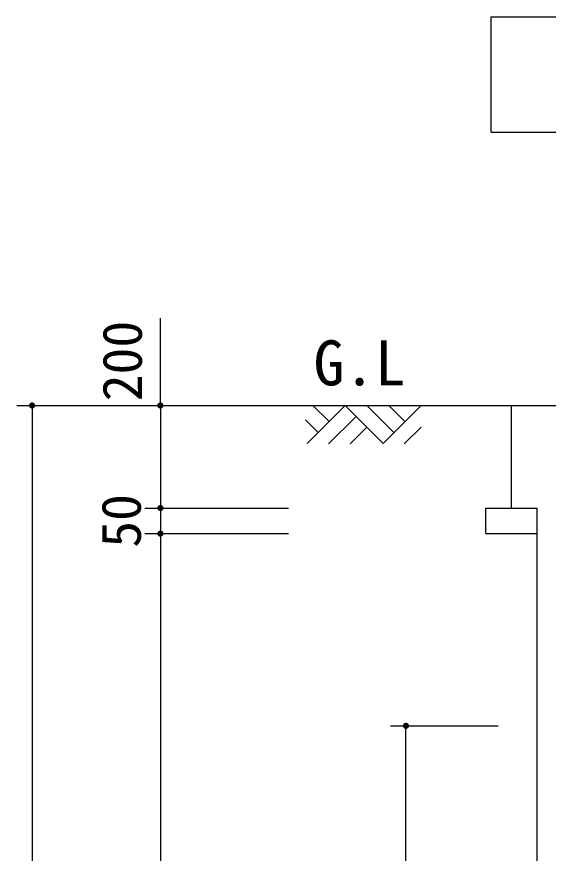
# Model space of a CAD drawing. Units: millimetres, scale not verified. Extents: x -8910 to 8910, y -6308 to 6308.
# Drawn here: x -925 to 111, y -2240 to -608 of the extents above; entities that cross this region are included whole.
import ezdxf
from ezdxf.enums import TextEntityAlignment as Align

# ---------------------------------------------------------------- set-up
doc = ezdxf.new("R2010")
doc.units = ezdxf.units.MM
doc.header["$LTSCALE"] = 30
for name, color, linetype, lineweight in [('0-3_空気管', 3, 'Continuous', 25), ('0-4_機器', 2, 'Continuous', 25), ('0-5_製作', 5, 'Continuous', 25), ('0-8_08', 2, 'Continuous', 25)]:
    doc.layers.add(name, color=color, linetype=linetype, lineweight=lineweight)
doc.styles.add('ＭＳ ゴシック', font='')
doc.styles.get('ＭＳ ゴシック').set_extended_font_data('MS Gothic')

msp = doc.modelspace()

# ---------------------------------------------------------------- linework, layer by layer
at = {"layer": '0-3_空気管', "color": 2}
for p, q in [((-895, -1366.74), (-895, -3596.74)), ((-645, -1366.74), (-645, -1566.75)), ((-645, -1566.75), (-645, -1616.74)), ((-645, -1616.74), (-645, -3246.74)), ((-166.24, -3241.75), (-166.24, -1991.74))]:
    msp.add_line(p, q, dxfattribs=at)
at = {"layer": '0-3_空気管'}
for p, q in [((-284.66, -1366.78), (-358.55, -1440.66)), ((-316.12, -1398.24), (-347.58, -1366.78)), ((-210.78, -1440.66), (-284.66, -1366.78)), ((-189.57, -1419.45), (-242.24, -1366.78)), ((-136.9, -1366.78), (-210.78, -1440.66)), ((-168.35, -1398.24), (-199.81, -1366.78)), ((-337.34, -1419.45), (-362.35, -1394.44)), ((-263.45, -1387.99), (-317.24, -1441.78)), ((-242.24, -1409.21), (-274.81, -1441.78)), ((-136.9, -1409.21), (-169.47, -1441.78))]:
    msp.add_line(p, q, dxfattribs=at)
at = {"layer": '0-4_機器'}
for p, q in [((39.7, -1566.75), (39.7, -1366.74)), ((-10.3, -1616.74), (-10.3, -1566.75)), ((-10.3, -1566.75), (89.7, -1566.75)), ((-10.3, -1616.74), (89.7, -1616.74))]:
    msp.add_line(p, q, dxfattribs=at)
at = {"layer": '0-5_製作', "color": 3}
for p, q in [((-0.3, -608.2), (1919.7, -608.2)), ((-0.3, -833.21), (-0.3, -608.2)), ((-0.3, -833.21), (1919.7, -833.21))]:
    msp.add_line(p, q, dxfattribs=at)
at = {"layer": '0-5_製作', "color": 2}
for p, q in [((-645, -1366.74), (-645, -1196.14)), ((-925, -1366.74), (-645, -1366.74)), ((-675, -1366.74), (-395.45, -1366.74)), ((-665.08, -1366.74), (397.55, -1366.74)), ((-645.08, -1366.74), (-257.76, -1366.74)), ((-675, -1566.75), (-395.45, -1566.75)), ((-675, -1616.74), (-395.45, -1616.74)), ((-196.24, -1991.74), (13.27, -1991.74))]:
    msp.add_line(p, q, dxfattribs=at)
at = {"layer": '0-5_製作'}
for points in [[(-900.99, -1366.37), (-895, -1366.74), (-901, -1366.74)], [(-901, -1366.74), (-895, -1366.74), (-900.95, -1367.5)], [(-900.89, -1365.62), (-895, -1366.74), (-900.99, -1366.37)], [(-900.95, -1367.5), (-895, -1366.74), (-900.81, -1368.24)], [(-900.71, -1364.89), (-895, -1366.74), (-900.89, -1365.62)], [(-900.81, -1368.24), (-895, -1366.74), (-900.58, -1368.95)], [(-900.43, -1364.19), (-895, -1366.74), (-900.71, -1364.89)], [(-900.58, -1368.95), (-895, -1366.74), (-895, -1372.74)], [(-900.58, -1368.95), (-895.38, -1372.73), (-900.26, -1369.64)], [(-900.58, -1368.95), (-895, -1372.74), (-895.38, -1372.73)], [(-900.07, -1363.53), (-895, -1366.74), (-900.43, -1364.19)], [(-900.26, -1369.64), (-896.13, -1372.64), (-899.86, -1370.27)], [(-900.26, -1369.64), (-895.38, -1372.73), (-896.13, -1372.64)], [(-899.62, -1362.92), (-895, -1366.74), (-900.07, -1363.53)], [(-899.86, -1370.27), (-896.86, -1372.45), (-899.37, -1370.85)], [(-899.86, -1370.27), (-896.13, -1372.64), (-896.86, -1372.45)], [(-899.62, -1362.92), (-895, -1360.74), (-895, -1366.74)], [(-899.11, -1362.37), (-895, -1360.74), (-899.62, -1362.92)], [(-899.37, -1370.85), (-897.56, -1372.17), (-898.83, -1371.37)], [(-899.37, -1370.85), (-896.86, -1372.45), (-897.56, -1372.17)], [(-898.53, -1361.89), (-895, -1360.74), (-899.11, -1362.37)], [(-897.89, -1361.49), (-895, -1360.74), (-898.53, -1361.89)], [(-897.21, -1361.17), (-895, -1360.74), (-897.89, -1361.49)], [(-896.49, -1360.93), (-895, -1360.74), (-897.21, -1361.17)], [(-895.75, -1360.79), (-895, -1360.74), (-896.49, -1360.93)], [(-895, -1360.74), (-889, -1366.74), (-895, -1366.74)], [(-895, -1360.74), (-889.05, -1365.99), (-889, -1366.74)], [(-895, -1360.74), (-889.19, -1365.25), (-889.05, -1365.99)], [(-895, -1360.74), (-889.42, -1364.54), (-889.19, -1365.25)], [(-895, -1360.74), (-889.74, -1363.85), (-889.42, -1364.54)], [(-894.62, -1360.76), (-889.74, -1363.85), (-895, -1360.74)], [(-895, -1366.74), (-894.25, -1372.7), (-895, -1372.74)], [(-895, -1366.74), (-893.51, -1372.56), (-894.25, -1372.7)], [(-895, -1366.74), (-892.79, -1372.32), (-893.51, -1372.56)], [(-895, -1366.74), (-892.11, -1372), (-892.79, -1372.32)], [(-895, -1366.74), (-891.47, -1371.6), (-892.11, -1372)], [(-895, -1366.74), (-890.89, -1371.12), (-891.47, -1371.6)], [(-895, -1366.74), (-890.38, -1370.57), (-890.89, -1371.12)], [(-895, -1366.74), (-889.93, -1369.96), (-890.38, -1370.57)], [(-889, -1366.74), (-889.93, -1369.96), (-895, -1366.74)], [(-893.88, -1360.85), (-889.74, -1363.85), (-894.62, -1360.76)], [(-893.88, -1360.85), (-890.15, -1363.22), (-889.74, -1363.85)], [(-893.15, -1361.04), (-890.15, -1363.22), (-893.88, -1360.85)], [(-893.15, -1361.04), (-890.63, -1362.64), (-890.15, -1363.22)], [(-892.45, -1361.32), (-890.63, -1362.64), (-893.15, -1361.04)], [(-892.45, -1361.32), (-891.18, -1362.12), (-890.63, -1362.64)], [(-891.79, -1361.68), (-891.18, -1362.12), (-892.45, -1361.32)], [(-889, -1366.74), (-889.57, -1369.3), (-889.93, -1369.96)], [(-889, -1366.74), (-889.29, -1368.6), (-889.57, -1369.3)], [(-889, -1366.74), (-889.11, -1367.87), (-889.29, -1368.6)], [(-889, -1366.74), (-889.01, -1367.12), (-889.11, -1367.87)], [(-650.99, -1366.37), (-645, -1366.74), (-651, -1366.74)], [(-651, -1366.74), (-645, -1366.74), (-650.95, -1367.5)], [(-650.89, -1365.62), (-645, -1366.74), (-650.99, -1366.37)], [(-650.95, -1367.5), (-645, -1366.74), (-650.81, -1368.24)], [(-650.71, -1364.89), (-645, -1366.74), (-650.89, -1365.62)], [(-650.81, -1368.24), (-645, -1366.74), (-650.58, -1368.95)], [(-650.43, -1364.19), (-645, -1366.74), (-650.71, -1364.89)], [(-650.58, -1368.95), (-645, -1366.74), (-650.26, -1369.64)], [(-650.07, -1363.53), (-645, -1366.74), (-650.43, -1364.19)], [(-650.26, -1369.64), (-645, -1366.74), (-649.86, -1370.27)], [(-650.07, -1363.53), (-645, -1360.74), (-645, -1366.74)], [(-649.62, -1362.92), (-645, -1360.74), (-650.07, -1363.53)], [(-649.86, -1370.27), (-645, -1366.74), (-645, -1372.74)], [(-649.86, -1370.27), (-645.38, -1372.73), (-649.37, -1370.85)], [(-649.86, -1370.27), (-645, -1372.74), (-645.38, -1372.73)], [(-649.11, -1362.37), (-645, -1360.74), (-649.62, -1362.92)], [(-649.37, -1370.85), (-646.13, -1372.64), (-648.83, -1371.37)], [(-649.37, -1370.85), (-645.38, -1372.73), (-646.13, -1372.64)], [(-648.53, -1361.89), (-645, -1360.74), (-649.11, -1362.37)], [(-647.89, -1361.49), (-645, -1360.74), (-648.53, -1361.89)], [(-647.21, -1361.17), (-645, -1360.74), (-647.89, -1361.49)], [(-646.49, -1360.93), (-645, -1360.74), (-647.21, -1361.17)], [(-645.75, -1360.79), (-645, -1360.74), (-646.49, -1360.93)], [(-645, -1360.74), (-639, -1366.74), (-645, -1366.74)], [(-645, -1360.74), (-639.05, -1365.99), (-639, -1366.74)], [(-645, -1360.74), (-639.19, -1365.25), (-639.05, -1365.99)], [(-645, -1360.74), (-639.42, -1364.54), (-639.19, -1365.25)], [(-645, -1360.74), (-639.74, -1363.85), (-639.42, -1364.54)], [(-645, -1360.74), (-640.15, -1363.22), (-639.74, -1363.85)], [(-645, -1360.74), (-640.63, -1362.64), (-640.15, -1363.22)], [(-644.62, -1360.76), (-640.63, -1362.64), (-645, -1360.74)], [(-645, -1366.74), (-644.25, -1372.7), (-645, -1372.74)], [(-645, -1366.74), (-643.51, -1372.56), (-644.25, -1372.7)], [(-645, -1366.74), (-642.79, -1372.32), (-643.51, -1372.56)], [(-645, -1366.74), (-642.11, -1372), (-642.79, -1372.32)], [(-645, -1366.74), (-641.47, -1371.6), (-642.11, -1372)], [(-645, -1366.74), (-640.89, -1371.12), (-641.47, -1371.6)], [(-645, -1366.74), (-640.38, -1370.57), (-640.89, -1371.12)], [(-645, -1366.74), (-639.93, -1369.96), (-640.38, -1370.57)], [(-645, -1366.74), (-639.57, -1369.3), (-639.93, -1369.96)], [(-645, -1366.74), (-639.29, -1368.6), (-639.57, -1369.3)], [(-639, -1366.74), (-639.29, -1368.6), (-645, -1366.74)], [(-643.88, -1360.85), (-640.63, -1362.64), (-644.62, -1360.76)], [(-643.88, -1360.85), (-641.18, -1362.12), (-640.63, -1362.64)], [(-643.15, -1361.04), (-641.18, -1362.12), (-643.88, -1360.85)], [(-643.15, -1361.04), (-641.79, -1361.68), (-641.18, -1362.12)], [(-642.45, -1361.32), (-641.79, -1361.68), (-643.15, -1361.04)], [(-639, -1366.74), (-639.11, -1367.87), (-639.29, -1368.6)], [(-639, -1366.74), (-639.01, -1367.12), (-639.11, -1367.87)], [(-898.83, -1371.37), (-897.56, -1372.17), (-898.22, -1371.81)], [(-648.83, -1371.37), (-646.86, -1372.45), (-648.22, -1371.81)], [(-648.83, -1371.37), (-646.13, -1372.64), (-646.86, -1372.45)], [(-648.22, -1371.81), (-646.86, -1372.45), (-647.56, -1372.17)], [(-650.99, -1566.37), (-645, -1566.75), (-651, -1566.75)], [(-651, -1566.75), (-645, -1566.75), (-650.95, -1567.5)], [(-650.89, -1565.62), (-645, -1566.75), (-650.99, -1566.37)], [(-650.95, -1567.5), (-645, -1566.75), (-650.81, -1568.24)], [(-650.71, -1564.89), (-645, -1566.75), (-650.89, -1565.62)], [(-650.81, -1568.24), (-645, -1566.75), (-650.58, -1568.95)], [(-650.43, -1564.19), (-645, -1566.75), (-650.71, -1564.89)], [(-650.58, -1568.95), (-645, -1566.75), (-650.26, -1569.64)], [(-650.43, -1564.19), (-645, -1560.75), (-645, -1566.75)], [(-650.07, -1563.53), (-645, -1560.75), (-650.43, -1564.19)], [(-650.26, -1569.64), (-645, -1566.75), (-649.86, -1570.27)], [(-649.62, -1562.92), (-645, -1560.75), (-650.07, -1563.53)], [(-649.86, -1570.27), (-645, -1566.75), (-649.37, -1570.85)], [(-649.11, -1562.37), (-645, -1560.75), (-649.62, -1562.92)], [(-649.37, -1570.85), (-645, -1566.75), (-645, -1572.75)], [(-648.53, -1561.89), (-645, -1560.75), (-649.11, -1562.37)], [(-647.89, -1561.49), (-645, -1560.75), (-648.53, -1561.89)], [(-647.21, -1561.17), (-645, -1560.75), (-647.89, -1561.49)], [(-646.49, -1560.93), (-645, -1560.75), (-647.21, -1561.17)], [(-645.75, -1560.79), (-645, -1560.75), (-646.49, -1560.93)], [(-645, -1560.75), (-639, -1566.75), (-645, -1566.75)], [(-645, -1560.75), (-639.05, -1565.99), (-639, -1566.75)], [(-645, -1560.75), (-639.19, -1565.25), (-639.05, -1565.99)], [(-645, -1560.75), (-639.42, -1564.54), (-639.19, -1565.25)], [(-645, -1560.75), (-639.74, -1563.85), (-639.42, -1564.54)], [(-645, -1560.75), (-640.15, -1563.22), (-639.74, -1563.85)], [(-645, -1560.75), (-640.63, -1562.64), (-640.15, -1563.22)], [(-645, -1560.75), (-641.18, -1562.12), (-640.63, -1562.64)], [(-644.62, -1560.76), (-641.18, -1562.12), (-645, -1560.75)], [(-645, -1566.75), (-644.25, -1572.7), (-645, -1572.75)], [(-645, -1566.75), (-643.51, -1572.56), (-644.25, -1572.7)], [(-645, -1566.75), (-642.79, -1572.32), (-643.51, -1572.56)], [(-645, -1566.75), (-642.11, -1572), (-642.79, -1572.32)], [(-645, -1566.75), (-641.47, -1571.6), (-642.11, -1572)], [(-645, -1566.75), (-640.89, -1571.12), (-641.47, -1571.6)], [(-645, -1566.75), (-640.38, -1570.57), (-640.89, -1571.12)], [(-645, -1566.75), (-639.93, -1569.96), (-640.38, -1570.57)], [(-645, -1566.75), (-639.57, -1569.3), (-639.93, -1569.96)], [(-645, -1566.75), (-639.29, -1568.6), (-639.57, -1569.3)], [(-639, -1566.75), (-639.29, -1568.6), (-645, -1566.75)], [(-643.88, -1560.85), (-641.18, -1562.12), (-644.62, -1560.76)], [(-643.88, -1560.85), (-641.79, -1561.68), (-641.18, -1562.12)], [(-643.15, -1561.04), (-641.79, -1561.68), (-643.88, -1560.85)], [(-643.15, -1561.04), (-642.45, -1561.32), (-641.79, -1561.68)], [(-639, -1566.75), (-639.11, -1567.87), (-639.29, -1568.6)], [(-639, -1566.75), (-639.01, -1567.12), (-639.11, -1567.87)], [(-649.37, -1570.85), (-645.38, -1572.73), (-648.83, -1571.37)], [(-649.37, -1570.85), (-645, -1572.75), (-645.38, -1572.73)], [(-648.83, -1571.37), (-646.13, -1572.64), (-648.22, -1571.81)], [(-648.83, -1571.37), (-645.38, -1572.73), (-646.13, -1572.64)], [(-648.22, -1571.81), (-646.86, -1572.45), (-647.56, -1572.17)], [(-648.22, -1571.81), (-646.13, -1572.64), (-646.86, -1572.45)], [(-650.89, -1615.62), (-645, -1616.74), (-650.99, -1616.37)], [(-650.71, -1614.89), (-645, -1616.74), (-650.89, -1615.62)], [(-650.43, -1614.19), (-645, -1616.74), (-650.71, -1614.89)], [(-650.43, -1614.19), (-645, -1610.74), (-645, -1616.74)], [(-650.07, -1613.53), (-645, -1610.74), (-650.43, -1614.19)], [(-649.62, -1612.92), (-645, -1610.74), (-650.07, -1613.53)], [(-649.11, -1612.37), (-645, -1610.74), (-649.62, -1612.92)], [(-648.53, -1611.89), (-645, -1610.74), (-649.11, -1612.37)], [(-647.89, -1611.49), (-645, -1610.74), (-648.53, -1611.89)], [(-647.21, -1611.17), (-645, -1610.74), (-647.89, -1611.49)], [(-646.49, -1610.93), (-645, -1610.74), (-647.21, -1611.17)], [(-645.75, -1610.79), (-645, -1610.74), (-646.49, -1610.93)], [(-645, -1610.74), (-639, -1616.74), (-645, -1616.74)], [(-645, -1610.74), (-639.05, -1615.99), (-639, -1616.74)], [(-645, -1610.74), (-639.19, -1615.25), (-639.05, -1615.99)], [(-645, -1610.74), (-639.42, -1614.54), (-639.19, -1615.25)], [(-645, -1610.74), (-639.74, -1613.85), (-639.42, -1614.54)], [(-645, -1610.74), (-640.15, -1613.22), (-639.74, -1613.85)], [(-645, -1610.74), (-640.63, -1612.64), (-640.15, -1613.22)], [(-645, -1610.74), (-641.18, -1612.12), (-640.63, -1612.64)], [(-644.62, -1610.76), (-641.18, -1612.12), (-645, -1610.74)], [(-643.88, -1610.85), (-641.18, -1612.12), (-644.62, -1610.76)], [(-643.88, -1610.85), (-641.79, -1611.68), (-641.18, -1612.12)], [(-643.15, -1611.04), (-641.79, -1611.68), (-643.88, -1610.85)], [(-643.15, -1611.04), (-642.45, -1611.32), (-641.79, -1611.68)], [(-650.99, -1616.37), (-645, -1616.74), (-651, -1616.74)], [(-651, -1616.74), (-645, -1616.74), (-650.95, -1617.5)], [(-650.95, -1617.5), (-645, -1616.74), (-650.81, -1618.24)], [(-650.81, -1618.24), (-645, -1616.74), (-650.58, -1618.95)], [(-650.58, -1618.95), (-645, -1616.74), (-650.26, -1619.64)], [(-650.26, -1619.64), (-645, -1616.74), (-649.86, -1620.27)], [(-649.86, -1620.27), (-645, -1616.74), (-649.37, -1620.85)], [(-649.37, -1620.85), (-645, -1616.74), (-645, -1622.74)], [(-649.37, -1620.85), (-645.38, -1622.73), (-648.83, -1621.37)], [(-649.37, -1620.85), (-645, -1622.74), (-645.38, -1622.73)], [(-648.83, -1621.37), (-646.13, -1622.64), (-648.22, -1621.81)], [(-648.83, -1621.37), (-645.38, -1622.73), (-646.13, -1622.64)], [(-648.22, -1621.81), (-646.86, -1622.45), (-647.56, -1622.17)], [(-648.22, -1621.81), (-646.13, -1622.64), (-646.86, -1622.45)], [(-645, -1616.74), (-644.25, -1622.7), (-645, -1622.74)], [(-645, -1616.74), (-643.51, -1622.56), (-644.25, -1622.7)], [(-645, -1616.74), (-642.79, -1622.32), (-643.51, -1622.56)], [(-645, -1616.74), (-642.11, -1622), (-642.79, -1622.32)], [(-645, -1616.74), (-641.47, -1621.6), (-642.11, -1622)], [(-645, -1616.74), (-640.89, -1621.12), (-641.47, -1621.6)], [(-645, -1616.74), (-640.38, -1620.57), (-640.89, -1621.12)], [(-645, -1616.74), (-639.93, -1619.96), (-640.38, -1620.57)], [(-645, -1616.74), (-639.57, -1619.3), (-639.93, -1619.96)], [(-645, -1616.74), (-639.29, -1618.6), (-639.57, -1619.3)], [(-639, -1616.74), (-639.29, -1618.6), (-645, -1616.74)], [(-639, -1616.74), (-639.11, -1617.87), (-639.29, -1618.6)], [(-639, -1616.74), (-639.01, -1617.12), (-639.11, -1617.87)], [(-172.13, -1990.62), (-166.24, -1991.74), (-172.22, -1991.37)], [(-172.13, -1990.62), (-166.24, -1985.74), (-166.24, -1991.74)], [(-171.94, -1989.89), (-166.24, -1985.74), (-172.13, -1990.62)], [(-171.67, -1989.19), (-166.24, -1985.74), (-171.94, -1989.89)], [(-171.3, -1988.53), (-166.24, -1985.74), (-171.67, -1989.19)], [(-170.86, -1987.92), (-166.24, -1985.74), (-171.3, -1988.53)], [(-170.34, -1987.37), (-166.24, -1985.74), (-170.86, -1987.92)], [(-169.76, -1986.89), (-166.24, -1985.74), (-170.34, -1987.37)], [(-169.13, -1986.49), (-166.24, -1985.74), (-169.76, -1986.89)], [(-168.45, -1986.17), (-166.24, -1985.74), (-169.13, -1986.49)], [(-167.73, -1985.93), (-166.24, -1985.74), (-168.45, -1986.17)], [(-166.99, -1985.79), (-166.24, -1985.74), (-167.73, -1985.93)], [(-166.24, -1985.74), (-160.24, -1991.74), (-166.24, -1991.74)], [(-166.24, -1985.74), (-160.28, -1990.99), (-160.24, -1991.74)], [(-166.24, -1985.74), (-160.42, -1990.25), (-160.28, -1990.99)], [(-166.24, -1985.74), (-160.66, -1989.54), (-160.42, -1990.25)], [(-166.24, -1985.74), (-160.98, -1988.85), (-160.66, -1989.54)], [(-166.24, -1985.74), (-161.38, -1988.22), (-160.98, -1988.85)], [(-166.24, -1985.74), (-161.86, -1987.64), (-161.38, -1988.22)], [(-166.24, -1985.74), (-162.41, -1987.12), (-161.86, -1987.64)], [(-166.24, -1985.74), (-163.02, -1986.68), (-162.41, -1987.12)], [(-166.24, -1985.74), (-163.68, -1986.32), (-163.02, -1986.68)], [(-166.24, -1985.74), (-164.38, -1986.04), (-163.68, -1986.32)], [(-166.24, -1985.74), (-165.11, -1985.85), (-164.38, -1986.04)], [(-166.24, -1985.74), (-165.86, -1985.76), (-165.11, -1985.85)], [(-172.22, -1991.37), (-166.24, -1991.74), (-172.24, -1991.74)], [(-172.24, -1991.74), (-166.24, -1991.74), (-172.19, -1992.5)], [(-172.19, -1992.5), (-166.24, -1991.74), (-172.05, -1993.24)], [(-172.05, -1993.24), (-166.24, -1991.74), (-171.82, -1993.95)], [(-171.82, -1993.95), (-166.24, -1991.74), (-171.49, -1994.63)], [(-171.49, -1994.63), (-166.24, -1991.74), (-171.09, -1995.27)], [(-171.09, -1995.27), (-166.24, -1991.74), (-170.61, -1995.85)], [(-170.61, -1995.85), (-166.24, -1991.74), (-170.06, -1996.37)], [(-170.06, -1996.37), (-166.24, -1991.74), (-169.45, -1996.81)], [(-169.45, -1996.81), (-166.24, -1991.74), (-168.79, -1997.17)], [(-168.79, -1997.17), (-166.24, -1991.74), (-168.09, -1997.45)], [(-168.09, -1997.45), (-166.24, -1991.74), (-167.36, -1997.64)], [(-167.36, -1997.64), (-166.24, -1991.74), (-166.24, -1997.74)], [(-167.36, -1997.64), (-166.24, -1997.74), (-166.61, -1997.73)], [(-166.24, -1991.74), (-165.48, -1997.7), (-166.24, -1997.74)], [(-166.24, -1991.74), (-164.74, -1997.56), (-165.48, -1997.7)], [(-166.24, -1991.74), (-164.03, -1997.32), (-164.74, -1997.56)], [(-166.24, -1991.74), (-163.35, -1997), (-164.03, -1997.32)], [(-166.24, -1991.74), (-162.71, -1996.6), (-163.35, -1997)], [(-166.24, -1991.74), (-162.13, -1996.12), (-162.71, -1996.6)], [(-166.24, -1991.74), (-161.61, -1995.57), (-162.13, -1996.12)], [(-166.24, -1991.74), (-161.17, -1994.96), (-161.61, -1995.57)], [(-166.24, -1991.74), (-160.81, -1994.3), (-161.17, -1994.96)], [(-166.24, -1991.74), (-160.53, -1993.6), (-160.81, -1994.3)], [(-166.24, -1991.74), (-160.34, -1992.87), (-160.53, -1993.6)], [(-166.24, -1991.74), (-160.25, -1992.12), (-160.34, -1992.87)], [(-160.24, -1991.74), (-160.25, -1992.12), (-166.24, -1991.74)]]:
    msp.add_solid(points, dxfattribs=at)
at = {"layer": '0-8_08'}
msp.add_line((89.7, -3246.74), (89.7, -1566.75), dxfattribs=at)

# ---------------------------------------------------------------- texts
at = {"layer": '0-3_空気管', "color": 4, "style": 'ＭＳ ゴシック'}
msp.add_text('G.L', height=87.98, dxfattribs=at).set_placement((-346.48, -1353.9), align=Align.BOTTOM_LEFT)
at = {"layer": '0-5_製作', "color": 4, "style": 'ＭＳ ゴシック'}
for s, p in [('200', (-657.97, -1358.56)), ('50', (-660, -1644.25))]:
    msp.add_text(s, height=76.98, rotation=90, dxfattribs=at).set_placement(p, align=Align.BOTTOM_LEFT)

doc.saveas('drawing.dxf')
